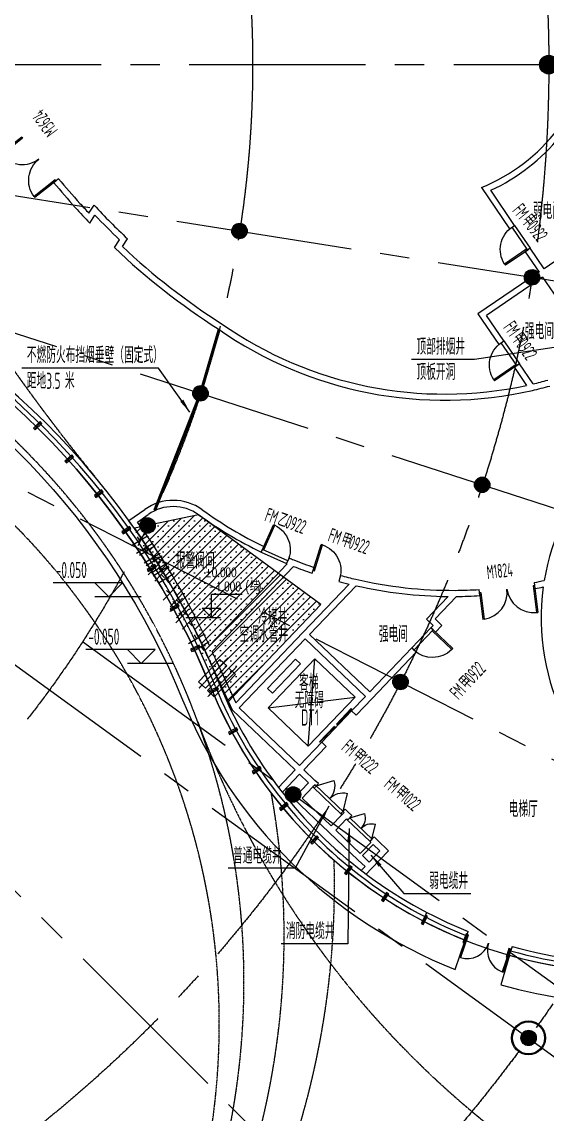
# Model space of a CAD drawing. Extents: x 104132 to 3338343, y -1228862 to 1409848.
# Drawn here: x 240007 to 257034, y 62691 to 98114 of the extents above; entities that cross this region are included whole.
import ezdxf

# ---------------------------------------------------------------- set-up
doc = ezdxf.new("R2010")
doc.units = 0
for name, pattern in [('CENTER', [50.8, 31.75, -6.35, 6.35, -6.35]), ('CENTER2', [28.575, 19.05, -3.175, 3.175, -3.175]), ('DASH', [0.35, 0.25, -0.1])]:
    doc.linetypes.add(name, pattern=pattern)
doc.layers.get('0').update_dxf_attribs({"color": 8})
for name, color, linetype in [('#标注', 8, 'Continuous'), ('#轴线', 8, 'CENTER2'), ('150高门槛', 8, 'Continuous'), ('A-AL', 8, 'Continuous'), ('A-COLS-PLAN-S', 8, 'Continuous'), ('A-FLOR-OVHD', 8, 'DASH'), ('A-GLAZ', 8, 'Continuous'), ('A-ROOF-DRAN', 8, 'Continuous'), ('ACS_挡烟垂壁', 8, 'DASH'), ('C-HOLE', 8, 'Continuous'), ('C-NAME', 8, 'Continuous'), ('COLUMN', 8, 'Continuous'), ('dim', 8, 'Continuous'), ('DIM_ELEV', 8, 'Continuous'), ('DIM_LEAD', 8, 'Continuous'), ('DOTE', 8, 'CENTER'), ('EVTR', 8, 'Continuous'), ('PUB_HATCH', 8, 'Continuous'), ('WALL', 8, 'Continuous'), ('WINDOW', 8, 'Continuous'), ('WINDOW_TEXT', 8, 'Continuous'), ('建-屋面看线', 8, 'Continuous'), ('建-标字-设备', 8, 'Continuous'), ('水-消防-消火栓-标识', 8, 'Continuous')]:
    doc.layers.add(name, color=color, linetype=linetype)
for name, color, linetype, plot in [('水-套管', 8, 'Continuous', False), ('结构板边线', 8, 'Continuous', False), ('降板示意', 8, 'Continuous', False)]:
    doc.layers.add(name, color=color, linetype=linetype, plot=plot)
doc.styles.add('_TCH_DIM', font='SIMPLEX', dxfattribs={"bigfont": 'GBCBIG'})
doc.styles.add('XD2008', font='xd-hzs.shx', dxfattribs={"width": 0.7, "bigfont": 'xd-hztxt.shx'})

# ---------------------------------------------------------------- blocks, each defined once
blk = doc.blocks.new('轴网20240313')
at = {"layer": '#标注', "ltscale": 300}
blk.add_circle((571467.9, -147345.9), 64700, dxfattribs=at)
at = {"layer": '#轴线', "ltscale": 300}
for p, q in [((586767.9, -147345.9), (639167.9, -147345.9)), ((586579.5, -149739.3), (638334.4, -157936.5)), ((586019, -152073.9), (635854.4, -168266.3)), ((585100.3, -154291.9), (631789, -178081)), ((583845.8, -156339), (626238.3, -187139)), ((582286.6, -158164.6), (619339, -195217)), ((600453.4, -166056.6), (626524.2, -184998.1))]:
    blk.add_line(p, q, dxfattribs=at)
for radius in [64700, 63300, 57500, 53700, 44100, 34500]:
    blk.add_circle((571467.9, -147345.9), radius, dxfattribs=at)
blk = doc.blocks.new('_YZH')
blk.add_circle((0, 0), 0.5)
at = {"layer": 'PUB_HATCH', "const_width": 0.5}
blk.add_lwpolyline([(-0.25, 0, 1), (0.25, 0, 1)], format="xyb", close=True, dxfattribs=at)
blk = doc.blocks.new('二层柱网0313')
at = {"layer": 'A-COLS-PLAN-S', "xscale": 500, "yscale": 500, "zscale": 500}
for p in [(865568, -347346), (855543, -352743), (865025, -354245), (854279, -358007), (863409, -360974), (852563, -362292), (860761, -367367), (857277, -371014), (864912, -378910)]:
    blk.add_blockref('_YZH', p, dxfattribs=at)
blk = doc.blocks.new('ZWBLB')
at = {"layer": 'A-AL'}
for radius in [550, 520]:
    blk.add_circle((0, 0), radius, dxfattribs=at)
blk = doc.blocks.new('WBLBK')
at = {"layer": 'A-AL'}
blk.add_blockref('ZWBLB', (-7767, 5643), dxfattribs=at)
blk = doc.blocks.new('smg')
blk.add_lwpolyline([(-40, 200), (-40, -100), (40, -100), (40, 200)], close=True)
for points in [[(40, 0), (-40, 0)], [(0, -100), (0, 200)]]:
    blk.add_lwpolyline(points)
blk = doc.blocks.new('Plum-NOTE$0$刚性防水套管')
for p, q in [((1, 0.5), (-1, 0.5)), ((0, 1), (0, 0.5)), ((-1, -0.5), (1, -0.5)), ((0, -0.5), (0, -1))]:
    blk.add_line(p, q)
blk = doc.blocks.new('A$C4816a184')
at = {"layer": 'C-HOLE'}
for points in [[(0, 1129), (0, 128), (300, 128), (300, 1129)], [(400, 1129), (400, 128), (700, 128), (700, 1129)]]:
    blk.add_lwpolyline(points, close=True, dxfattribs=at)
at = {"layer": 'DOTE', "ltscale": 0.2}
for points in [[(150, 0), (150, 1345)], [(550, 0), (550, 1345)]]:
    blk.add_lwpolyline(points, dxfattribs=at)
blk = doc.blocks.new('stguan')
at = {"layer": 'C-HOLE', "rotation": 316.3138930244969}
blk.add_blockref('A$C4816a184', (84201, -6928), dxfattribs=at)
at = {"layer": '水-套管', "xscale": -300.0000000000003, "yscale": 300.0000000000003, "zscale": 300.0000000000003, "rotation": 31.53576824511565}
for p in [(82450, -2386), (82705, -2697), (82927, -3029), (83150, -3362), (84298, -5566)]:
    blk.add_blockref('Plum-NOTE$0$刚性防水套管', p, dxfattribs=at)
at = {"layer": '水-消防-消火栓-标识', "xscale": 300, "yscale": 300, "zscale": 300, "rotation": 46.31389302449497}
for p in [(82967, -3254), (83460, -4076), (83666, -4440), (83866, -4809)]:
    blk.add_blockref('Plum-NOTE$0$刚性防水套管', p, dxfattribs=at)
blk = doc.blocks.new('$DorLib2D$00000002')
for p, q in [((-0.5, 0), (-0.5, 0.4875)), ((-0.475, 0.4875), (-0.5, 0.4875)), ((-0.475, 0), (-0.475, 0.4875)), ((0.475, 0), (0.475, 0.4875)), ((0.475, 0.4875), (0.5, 0.4875)), ((0.5, 0), (0.5, 0.4875)), ((-0.5, 0), (-0.475, 0)), ((0.5, 0), (0.475, 0))]:
    blk.add_line(p, q)
for centre, start, end in [((-0.4875, 0), 0, 88.53072), ((0.4875, 0), 91.46928, 180)]:
    blk.add_arc(centre, 0.4875, start, end)
blk = doc.blocks.new('$DorLib2D$00000231')
for p, q in [((-0.5, 0), (-0.25, 0.433)), ((0.5, 0), (0.25, 0.433))]:
    blk.add_line(p, q)
for centre, start, end in [((-0.5, 0), 0, 60), ((0.5, 0), 120, 180)]:
    blk.add_arc(centre, 0.5, start, end)
blk = doc.blocks.new('$DorLib2D$00000001')
for p, q in [((0.45, 0.975), (0.5, 0.975)), ((0.45, 0), (0.45, 0.975)), ((0.5, 0), (0.5, 0.975)), ((0.5, 0), (0.45, 0))]:
    blk.add_line(p, q)
blk.add_arc((0.475, 0), 0.975, 91.4693, 180)
blk = doc.blocks.new('$DORLIB2D$00000127')
for points in [[(-0.533, 0.795), (-0.533, 0.69)], [(-0.033, 0.795), (-0.533, 0.795)], [(-0.033, 0.795), (-0.033, 0.69)], [(0.533, 0.795), (0.033, 0.795)], [(0.033, 0.795), (0.033, 0.69)], [(0.533, 0.795), (0.533, 0.69)], [(-0.033, 0.69), (-0.533, 0.69)], [(0.533, 0.69), (0.033, 0.69)], [(0.5, 0.5), (-0.5, 0.5)]]:
    blk.add_lwpolyline(points)
blk = doc.blocks.new('A$Cd9e584bd')
at = {"layer": '降板示意'}
h = blk.add_hatch(dxfattribs=at)
h.set_pattern_fill('SACNCR', color=256, scale=200)
h.set_pattern_definition([(45, (-172821.1, -302983.23), (-168.3798, 168.3798), []), (45, (-172652.72, -302983.23), (-168.3798, 168.3798), [0, -238.125])])
edge = h.paths.add_edge_path()
edge.add_line((32745, -14596), (30667, -15036))
edge.add_arc((9720, -29753), 25600, 22.1323, 35.0893, ccw=False)
edge.add_arc((46865, -14645), 14500, 202.1323, 204.6105)
edge.add_line((33682, -20684), (36714, -17509))
edge.add_line((36714, -17509), (32745, -14596))
at = {"layer": '150高门槛'}
for points in [[(42992, -5213), (43499, -5957), (43416, -6013), (42909, -5269)], [(42642, -8961), (43149, -9705), (43066, -9761), (42559, -9017)], [(34778, -15813), (35599, -16182), (35640, -16091), (34819, -15721)], [(40280, -18264), (39658, -18915), (39730, -18984), (40352, -18333)], [(36456, -23426), (37396, -24324), (37465, -24252), (36525, -23354)], [(37576, -24497), (38300, -25188), (38369, -25115), (37646, -24425)]]:
    blk.add_lwpolyline(points, close=True, dxfattribs=at)
at = {"layer": 'A-FLOR-OVHD', "ltscale": 5}
for points in [[(17328, -53041, 0.683049), (19906, -7471, -0.431954), (11500, 17355, 0.480345), (-2084, 48900, 0.282623), (-41296, 37527)], [(17823, -52877, 0.371777), (35107, -23634, 0.371777)], [(37141, -25802, -0.323606), (19032, -52454)]]:
    blk.add_lwpolyline(points, format="xyb", dxfattribs=at)
blk.add_lwpolyline([(17859, -9338, -0.491558), (8685, 17650, 0.529409), (-3822, 48276, 0.308031), (-46526, 30806, 0.003255), (-46923, 30198, 0.451416), (-43732, 18941, -0.504114), (-37341, -14213, 0.431774), (-35254, -43253, 0.257237), (17725, -52910, 0.71729)], format="xyb", close=True, dxfattribs=at)
blk.add_circle((0, 0), 65000, dxfattribs=at)
for centre, radius, start, end in [((78170, 26502), 63000, 179.2098, 219.41431), ((60876, -10956), 30000, 200.1756, 240)]:
    blk.add_arc(centre, radius, start, end, dxfattribs=at)
at = {"layer": 'A-GLAZ'}
for p, q in [((40018, -27766), (40144, -27493)), ((42908, -28595), (42811, -28879))]:
    blk.add_line(p, q, dxfattribs=at)
blk.add_lwpolyline([(41391, -28396), (41488, -28111)], dxfattribs=at)
for centre, radius, start, end in [((9720, -29753), 25450, 22.1323, 65.4316), ((9720, -29753), 25600, 22.1323, 65.4315), ((9720, -29753), 25300, 22.1323, 65.4315), ((46865, -14645), 14650, 202.1323, 217.856), ((46865, -14645), 14500, 202.1323, 217.856), ((46865, -14645), 14800, 202.1323, 217.856), ((46865, -14645), 14800, 217.856, 232.7111), ((46865, -14645), 14650, 217.856, 232.7111), ((46865, -14645), 14500, 217.856, 232.7111), ((46865, -14645), 14500, 232.7111, 248.233), ((46865, -14645), 14800, 232.7111, 248.2932), ((46865, -14645), 14650, 232.7111, 248.2634), ((46865, -14645), 14650, 248.2834, 248.3034), ((46865, -14645), 14500, 254.1628, 271.0555), ((46865, -14645), 14800, 254.1026, 271.1175), ((46865, -14645), 14650, 254.1324, 271.0868)]:
    blk.add_arc(centre, radius, start, end, dxfattribs=at)
at = {"layer": 'A-ROOF-DRAN'}
for points in [[(-40305, 44536, 0.38455), (-35251, 43908, -0.223394), (-1872, 49672, -0.480345), (12206, 16979, 0.431954), (20239, -6743, -0.191209), (33156, -20221, 0.310437), (47154, -29442, 0.310437)], [(-41061, 43882, 0.38455), (-34678, 43089, -0.223394), (-2137, 48707, -0.480345), (11323, 17449, 0.431954), (19823, -7653, -0.191209), (32229, -20598, 0.20502), (41068, -29343, 0.177552)], [(42548, -29844, 0.075035), (47225, -30441, 0.075035)]]:
    blk.add_lwpolyline(points, format="xyb", dxfattribs=at)
blk.add_lwpolyline([(42823, -28882), (42548, -29844)], dxfattribs=at)
at = {"layer": 'ACS_挡烟垂壁', "const_width": 100}
blk.add_lwpolyline([(33413, -8592), (32811, -10661), (31325, -14456)], dxfattribs=at)
at = {"layer": 'dim', "ltscale": 300}
blk.add_lwpolyline([(41068, -29343), (41391, -28396)], dxfattribs=at)
at = {"layer": 'DIM_ELEV'}
for p, q in [((30284, -16810), (28034, -16810)), ((29834, -17260), (29384, -16810)), ((29834, -17260), (30284, -16810)), ((30884, -17260), (29384, -17260)), ((33161, -17930), (33161, -17176)), ((33161, -17176), (34163, -17176)), ((33161, -17930), (32861, -17630)), ((32861, -17630), (33461, -17630)), ((33161, -17930), (33461, -17630)), ((32332, -17930), (33461, -17930)), ((31338, -18970), (29088, -18970)), ((30888, -19420), (30438, -18970)), ((30888, -19420), (31338, -18970)), ((31938, -19420), (30438, -19420))]:
    blk.add_line(p, q, dxfattribs=at)
at = {"layer": 'DIM_LEAD'}
for p, q in [((46551, -8838), (41691, -9559)), ((41691, -9559), (39652, -9559)), ((31446, -9839), (27022, -9839)), ((32464, -11266), (31446, -9839)), ((36965, -24051), (35874, -26064)), ((37625, -24767), (37585, -28509)), ((38336, -25632), (39405, -26882)), ((35874, -26064), (33709, -26064)), ((39405, -26882), (41570, -26882)), ((37585, -28509), (35420, -28509))]:
    blk.add_line(p, q, dxfattribs=at)
for points in [[(32464, -11266, 0, 120, 0), (32203, -10900, 0, 0, 0)], [(36965, -24051, 0, 120, 0), (36750, -24446, 0, 0, 0)], [(37625, -24767, 0, 120, 0), (37621, -25217, 0, 0, 0)], [(38336, -25632, 0, 120, 0), (38628, -25974, 0, 0, 0)]]:
    blk.add_lwpolyline(points, format="xyseb", dxfattribs=at)
at = {"layer": 'EVTR'}
for p, q in [((35890, -19277), (34978, -20231)), ((36519, -19269), (35000, -20860)), ((35141, -20387), (36053, -19432)), ((36053, -19432), (35890, -19277)), ((36302, -22104), (36519, -19269)), ((37821, -20513), (36519, -19269)), ((34978, -20231), (35141, -20387)), ((35000, -20860), (37821, -20513)), ((36302, -22104), (37821, -20513)), ((35000, -20860), (36302, -22104))]:
    blk.add_line(p, q, dxfattribs=at)
at = {"layer": 'WALL'}
for p, q in [((28209, -3705), (28052, -3829)), ((41915, -3988), (42827, -5326)), ((42992, -5213), (42216, -4075)), ((29191, -4817), (29359, -4557)), ((29221, -5140), (29388, -4880)), ((42827, -5326), (42992, -5213)), ((30276, -5903), (30441, -5647)), ((45850, -5322), (43949, -6618)), ((30018, -5935), (30183, -5678)), ((43499, -5957), (43333, -6069)), ((43949, -6618), (43499, -5957)), ((43333, -6069), (43784, -6730)), ((43784, -6730), (41801, -8082)), ((43897, -6896), (42079, -8135)), ((43897, -6896), (45192, -8796)), ((41801, -8082), (42477, -9074)), ((42642, -8961), (42079, -8135)), ((42477, -9074), (42642, -8961)), ((43149, -9705), (42984, -9817)), ((42984, -9817), (43381, -10401)), ((43591, -10354), (43149, -9705)), ((30491, -14789), (31003, -14427)), ((30771, -14836), (31118, -14590)), ((34778, -15813), (34861, -15630)), ((35622, -16192), (33096, -18836)), ((35821, -16272), (33186, -19031)), ((35681, -16000), (35599, -16182)), ((36430, -16495), (36489, -16304)), ((37349, -16567), (37291, -16758)), ((37625, -16845), (36128, -18412)), ((37851, -16898), (36342, -18478)), ((43626, -16795), (43651, -16994)), ((40835, -17249), (40132, -17985)), ((41112, -17249), (40415, -17978)), ((41865, -17221), (41840, -17023)), ((40132, -17985), (40349, -18192)), ((40415, -17978), (40632, -18186)), ((36128, -18412), (33951, -20692)), ((40349, -18192), (40280, -18264)), ((40280, -18264), (40424, -18403)), ((40424, -18403), (40632, -18186)), ((36204, -18622), (34063, -20864)), ((36204, -18622), (38156, -20487)), ((36342, -18478), (38295, -20343)), ((39658, -18915), (38295, -20343)), ((38370, -20553), (39803, -19053)), ((39803, -19053), (39658, -18915)), ((33153, -19446), (33839, -20927)), ((33336, -19363), (33951, -20692)), ((38156, -20487), (37708, -20957)), ((34063, -20864), (36015, -22729)), ((37852, -21096), (38370, -20553)), ((33839, -20927), (35877, -22874)), ((37708, -20957), (37852, -21096)), ((36741, -21970), (36015, -22729)), ((36160, -22867), (36885, -22108)), ((36885, -22108), (36741, -21970)), ((35877, -22874), (35337, -23440)), ((36022, -23012), (35460, -23600)), ((36022, -23012), (36311, -23288)), ((36160, -22867), (36521, -23213)), ((36311, -23288), (35828, -23794)), ((36492, -23461), (36630, -23316)), ((36630, -23316), (36521, -23213)), ((36456, -23426), (36110, -23788)), ((36456, -23426), (36492, -23461)), ((35828, -23794), (36985, -24899)), ((36110, -23788), (37050, -24686)), ((37396, -24324), (37050, -24686)), ((37498, -24145), (37360, -24290)), ((37360, -24290), (37396, -24324)), ((37606, -24249), (37498, -24145)), ((37576, -24497), (37715, -24352)), ((37715, -24352), (37606, -24249)), ((37540, -24462), (37195, -24824)), ((37540, -24462), (37576, -24497)), ((36985, -24899), (37925, -25797)), ((37195, -24824), (37990, -25584)), ((38438, -25043), (38300, -25188)), ((38546, -25147), (38438, -25043)), ((38546, -25147), (38908, -25492)), ((38336, -25222), (37990, -25584)), ((38408, -25291), (38063, -25653)), ((38625, -25498), (38280, -25860)), ((38300, -25188), (38336, -25222)), ((38908, -25492), (38355, -26070)), ((38408, -25291), (38625, -25498)), ((37925, -25797), (38142, -26005)), ((38063, -25653), (38280, -25860)), ((38142, -26005), (38018, -26134)), ((38355, -26070), (38179, -26255))]:
    blk.add_line(p, q, dxfattribs=at)
for centre, radius, start, end in [((39629, 1568), 6008, 292.3699, 322.4442), ((39629, 1568), 6208, 294.6366, 321.1746), ((50718, 15210), 29602, 220.0298, 222.0917), ((50718, 15210), 29402, 220.0417, 222.0924), ((45566, 10448), 22386, 221.8876, 222.9912), ((45566, 10448), 22086, 222.7942, 226.7794), ((45566, 10448), 22586, 221.8885, 223.642), ((45566, 10448), 22286, 223.4561, 226.3507), ((45566, 10448), 22586, 226.4964, 237.3604), ((45566, 10448), 22386, 226.9204, 237.3708), ((40725, 1924), 12608, 235.0095, 282.1617), ((40725, 1924), 12808, 235.0279, 282.83), ((40725, 1924), 12608, 283.1394, 285.3789), ((40725, 1924), 12808, 282.83, 285.4199), ((51199, -17952), 7349, 105.6463, 170.4137), ((31928, -15732), 1600, 54.2709, 125.3209), ((31928, -15732), 1400, 54.2709, 125.3209), ((40979, -3149), 13900, 234.2709, 243.8841), ((9720, -29753), 25600, 24.7186, 35.7686), ((9720, -29753), 25800, 25.0326, 35.3209), ((40979, -3149), 14100, 234.2708, 243.9104), ((40979, -3149), 14100, 247.5682, 247.6684), ((40979, -3149), 13900, 247.5945, 248.269), ((40979, -3149), 14100, 248.5436, 251.1788), ((40979, -3149), 13900, 248.269, 251.1525), ((40979, -3149), 13900, 254.8629, 256.9507), ((40979, -3149), 14100, 254.8366, 256.2404), ((40979, -3149), 13900, 256.9507, 270.3658), ((40979, -3149), 14100, 257.1826, 269.4148), ((40979, -3149), 13900, 280.9755, 282.3507), ((40979, -3149), 14100, 280.9228, 282.0374), ((51199, -17952), 7349, 172.0834, 242.4635), ((40979, -3149), 13900, 270.3658, 273.5507), ((40979, -3149), 14100, 270.5383, 273.6035), ((9720, -29753), 25600, 23.7416, 24.7186), ((9720, -29753), 25800, 23.7459, 24.5552)]:
    blk.add_arc(centre, radius, start, end, dxfattribs=at)
at = {"layer": '结构板边线', "ltscale": 2}
blk.add_lwpolyline([(48650, -29337, 0.294882), (60991, -19059, 0.739113), (-39797, 49994, 0.96959), (-35251, 43908, -0.223394), (-1872, 49672, -0.480345), (12206, 16979, 0.431954), (20239, -6743, -0.191209), (33156, -20221, 0.310437), (47154, -29442, 0.310437)], format="xyb", dxfattribs=at)
at = {"layer": '降板示意'}
blk.add_lwpolyline([(32745, -14596), (30667, -15036, -0.056596), (33433, -20108, 0.010814), (33682, -20684), (36714, -17509)], format="xyb", close=True, dxfattribs=at)
at = {"layer": 'A-AL'}
blk.add_blockref('WBLBK', (51211, -37207), dxfattribs=at)
for p, rotation in [((27495, -11749), 315.3659980145816), ((28516, -12818), 312.0176455326146), ((29473, -13945), 308.6692930506477), ((30363, -15125), 305.3209405686808), ((31182, -16356), 301.9725880867138), ((31928, -17632), 298.624235604747), ((32598, -18950), 295.27588312278), ((33190, -20305), 292.4824158635183), ((33823, -21640), 298.2062886874213), ((34585, -22906), 303.9301615113243), ((35470, -24090), 309.6540343352272), ((36469, -25179), 315.3779071591301), ((37572, -26163), 321.1017799830331), ((38767, -27033), 326.825652806936), ((40043, -27779), 332.549525630839), ((41386, -28394), 338.2733984547419), ((42785, -28872), 343.9972712786449)]:
    blk.add_blockref('smg', p, dxfattribs=dict(at, rotation=rotation))
at = {"layer": 'COLUMN', "xscale": 600, "yscale": 600, "zscale": 600}
blk.add_blockref('_YZH', (44100, 0), dxfattribs=at)
at = {"layer": 'WINDOW'}
for name, p, xscale, yscale, zscale, rotation in [('$DorLib2D$00000002', (27573, -3061), -1800, 1800, 1800, 128.2875407898815), ('$DorLib2D$00000001', (43163, -5641), -900, 899.9999999999998, 900.0000000000001, 124.2764494811358), ('$DorLib2D$00000001', (42813, -9389), -899.999999999998, 899.999999999998, 899.9999999999999, 124.2764494811355), ('$DorLib2D$00000001', (35230, -15906), -900.0000000000001, 900.0000000000001, -900.0000000000001, 335.7392913535551), ('$DorLib2D$00000001', (36890, -16531), -899.9999999999999, 899.9999999999999, -899.9999999999999, 343.0076759413682), ('$DorLib2D$00000002', (42745, -17008), 1799.999999999995, 1799.999999999995, -1800, 187.2631412097382), ('$DorLib2D$00000001', (40041, -18659), -900, 900, -900, 226.3138930245016), ('$DORLIB2D$00000127', (37296, -21533), -1400, 200, 1400, 46.31389302449603), ('$DorLib2D$00000231', (36995, -23803), -1200, 1200, -1200, 316.3138930244958), ('$DorLib2D$00000231', (38007, -24770), -1000, 1000, -1000, 316.3138930244971)]:
    blk.add_blockref(name, p, dxfattribs=dict(at, xscale=xscale, yscale=yscale, zscale=zscale, rotation=rotation))
at = {"layer": '建-屋面看线'}
blk.add_blockref('二层柱网0313', (-821468, 347346), dxfattribs=at)
at = {"layer": '水-套管'}
blk.add_blockref('stguan', (-51540, -13182), dxfattribs=at)
at = {"layer": 'C-NAME', "style": 'XD2008', "width": 0.6}
for s, p in [('弱电间', (43584, -5007)), ('强电间', (43325, -8905)), ('报警阀间', (32011, -16347)), ('强电间', (38590, -18728)), ('客梯', (36007, -20302)), ('无障碍', (35863, -20872)), ('DT1', (36072, -21432)), ('电梯厅', (42799, -24404))]:
    blk.add_text(s, height=525, dxfattribs=at).set_placement(p)
at = {"layer": 'DIM_ELEV'}
for s, height, style, width, p in [('-0.050', 525, 'XD2008', 0.6, (28116, -16653)), ('%%P0.000', 297.5, '_TCH_DIM', 0.705882, (32973, -16616)), ('-1.000', 297.5, '_TCH_DIM', 0.705882, (33073, -17071)), ('(', 298, '_TCH_DIM', 0.705882, (34263, -17071)), (')', 298, '_TCH_DIM', 0.705882, (34649, -17071)), ('-0.050', 525, 'XD2008', 0.6, (29171, -18813))]:
    blk.add_text(s, height=height, dxfattribs=dict(at, style=style, width=width)).set_placement(p)
at = {"layer": 'DIM_ELEV', "style": '_TCH_DIM'}
blk.add_text('结', height=338, dxfattribs=at).set_placement((34403, -17071))
at = {"layer": 'DIM_LEAD', "style": 'XD2008', "width": 0.6}
for s, p in [('顶部排烟井', (39810, -9409)), ('不燃防火布挡烟垂壁（固定式）', (27179, -9681)), ('顶板开洞', (39810, -10229)), ('距地', (27179, -10517)), ('3.5', (27809, -10517)), ('米', (28415, -10517)), ('普通电缆井', (33866, -25915)), ('弱电缆井', (40224, -26733)), ('消防电缆井', (35578, -28360))]:
    blk.add_text(s, height=525, dxfattribs=at).set_placement(p)
at = {"layer": 'WINDOW_TEXT', "style": 'XD2008', "width": 0.6}
for s, rotation, p in [('M3624', 126.5634, (28205, -2121)), ('FM', 309.4787, (42896, -4748)), ('甲', 309.4787, (43173, -5084)), ('0922', 309.4787, (43345, -5293)), ('FM', 305.4204, (42608, -8528)), ('甲', 305.4204, (42860, -8884)), ('0922', 305.4204, (43017, -9104)), ('FM', 340.9459, (34861, -14789)), ('乙', 340.9459, (35273, -14931)), ('0922', 340.9459, (35528, -15019)), ('FM', 340.9459, (36911, -15446)), ('甲', 340.9459, (37323, -15589)), ('0922', 340.9459, (37578, -15677)), ('M1824', 6.2134, (42113, -16686)), ('0922', 47.5134, (41657, -20100)), ('甲', 47.5134, (41474, -20299)), ('FM', 47.5134, (41180, -20621)), ('FM', 319.6574, (37348, -22200)), ('甲', 319.6574, (37680, -22483)), ('1222', 319.6574, (37886, -22657)), ('FM', 319.6574, (38724, -23403)), ('甲', 319.6574, (39056, -23686)), ('1022', 319.6574, (39262, -23860))]:
    blk.add_text(s, height=450, rotation=rotation, dxfattribs=at).set_placement(p)
at = {"layer": '建-标字-设备', "style": 'XD2008', "width": 0.6}
for s, p in [('冷媒井', (34679, -18169)), ('空调水管井', (34073, -18734))]:
    blk.add_text(s, height=525, dxfattribs=at).set_placement(p)

msp = doc.modelspace()

# ---------------------------------------------------------------- block references
at = {"layer": 'dim', "ltscale": 300}
msp.add_blockref('A$Cd9e584bd', (212988, 96727), dxfattribs=at)
at = {"layer": 'DOTE'}
msp.add_blockref('轴网20240313', (-358480, 244073), dxfattribs=at)
at = {"layer": 'WINDOW', "xscale": -1500, "yscale": -1500, "zscale": -1500, "rotation": 341.197903086094}
msp.add_blockref('$DorLib2D$00000002', (255137, 68232), dxfattribs=at)

doc.saveas('drawing.dxf')
